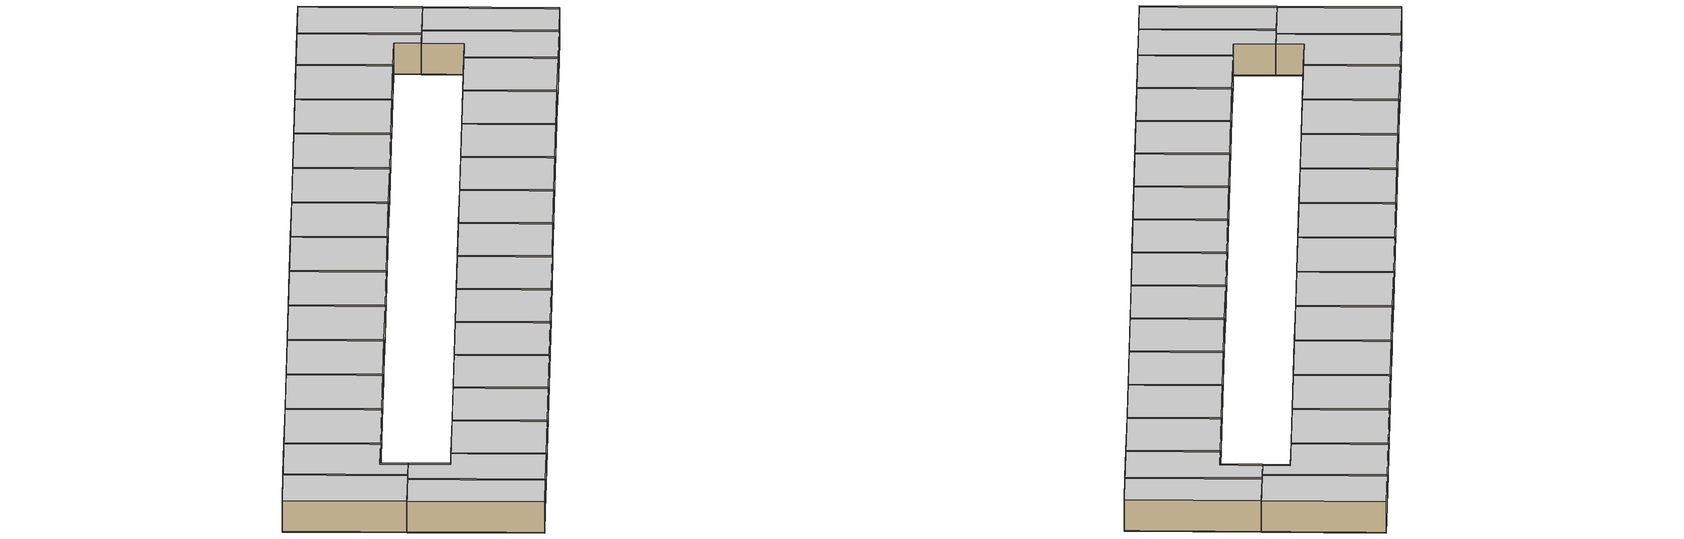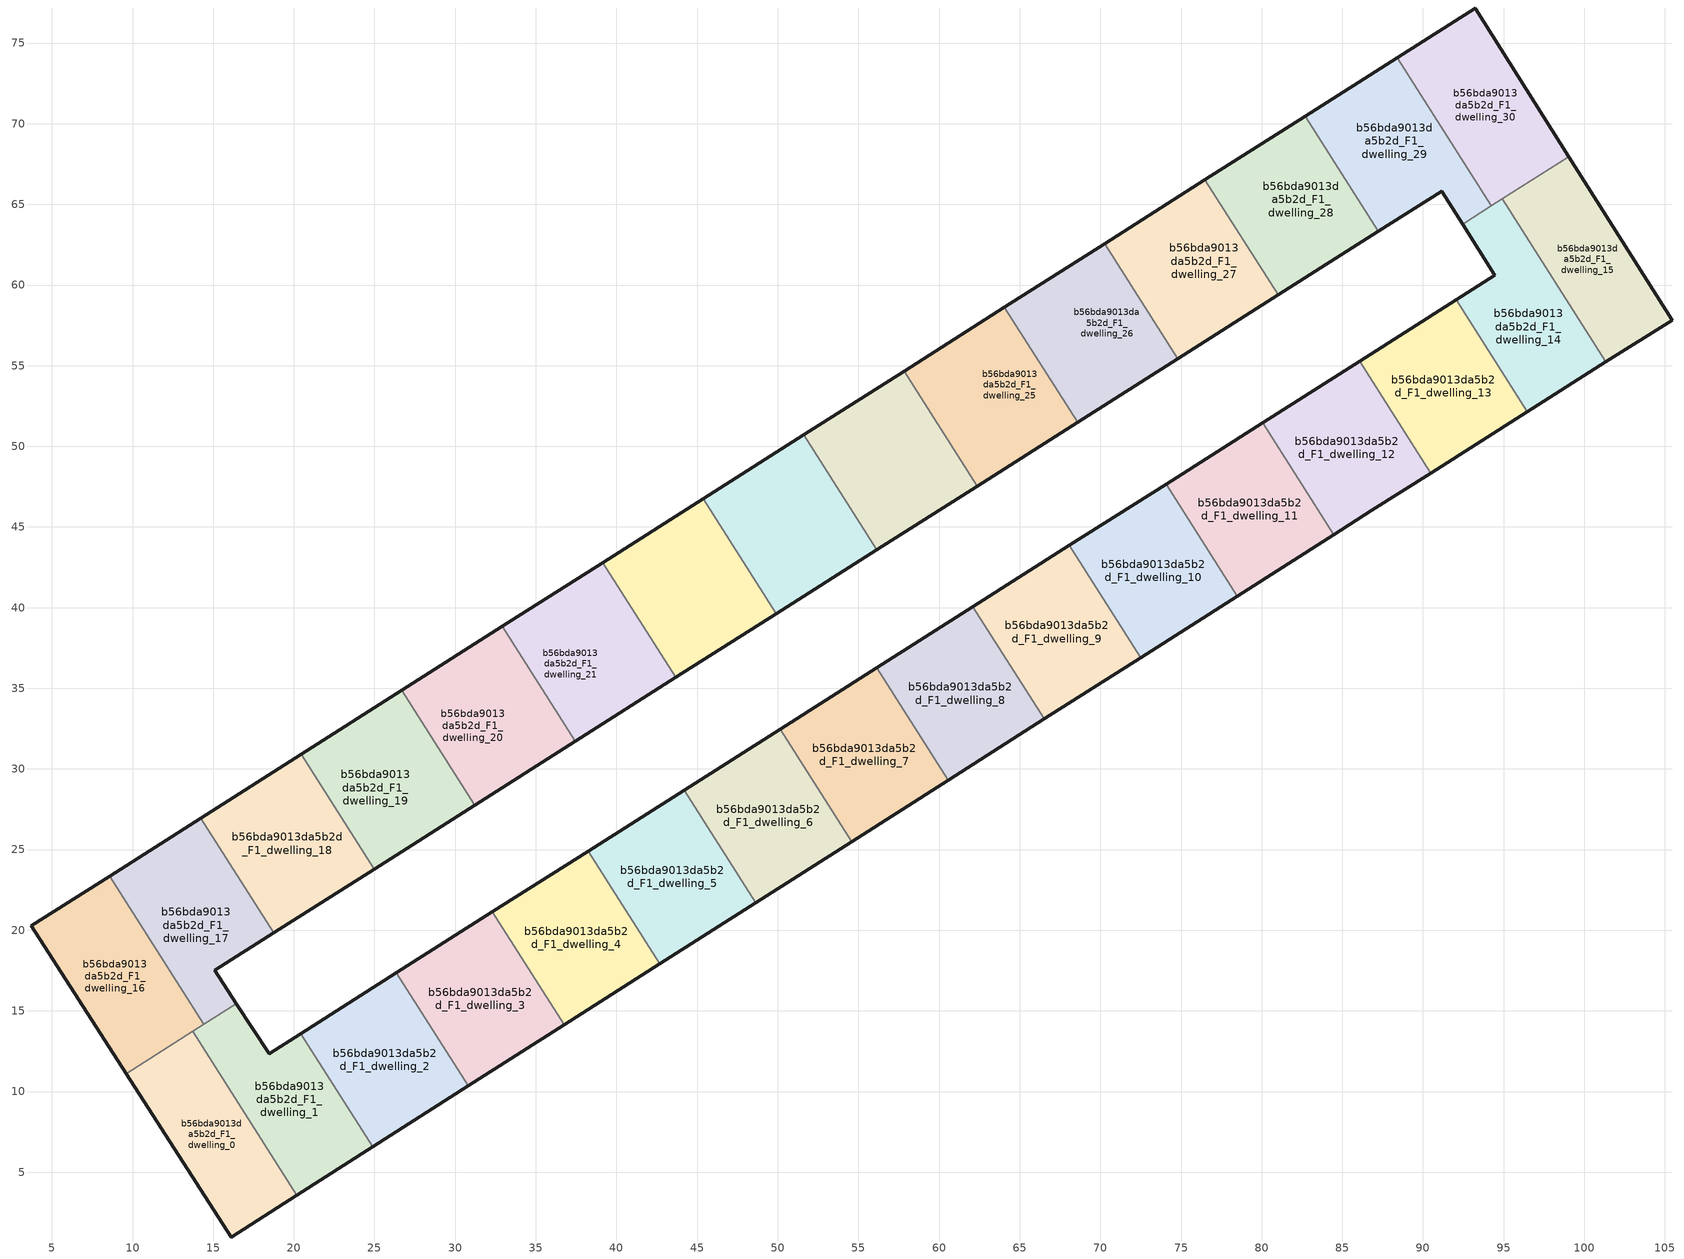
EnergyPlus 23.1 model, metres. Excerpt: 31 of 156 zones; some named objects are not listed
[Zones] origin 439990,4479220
b56bda9013da5b2d_F1_dwelling_0
 floor to b56bda9013da5b2d_F0_dwelling_0 (EU_floor_Construction): 20.19,3.58 13.73,13.73 9.61,11.11 16.12,0.98 z3
 wall outside (EU_wall_Construction): 20.19,3.58 16.12,0.98 9.61,11.11 z3:6
 wall to b56bda9013da5b2d_F1_dwelling_1 (EU_wall_Construction): 13.73,13.73 20.19,3.58 z3:6
 wall to b56bda9013da5b2d_F1_dwelling_16 (EU_wall_Construction): 9.61,11.11 13.73,13.73 z3:6
 ceiling to b56bda9013da5b2d_F2_dwelling_0 (EU_floor_Construction): 13.73,13.73 20.19,3.58 16.12,0.98 9.61,11.11 z6
b56bda9013da5b2d_F1_dwelling_1
 floor to b56bda9013da5b2d_F0_dwelling_1 (EU_floor_Construction): 24.89,6.58 20.43,13.59 18.46,12.34 16.45,15.45 13.73,13.73 20.19,3.58 z3
 wall outside (EU_wall_Construction): 24.89,6.58 20.19,3.58 / 16.45,15.45 18.46,12.34 20.43,13.59 z3:6
 wall to b56bda9013da5b2d_F1_dwelling_2 (EU_wall_Construction): 20.43,13.59 24.89,6.58 z3:6
 wall to b56bda9013da5b2d_F1_dwelling_17 (EU_wall_Construction): 14.42,14.16 16.45,15.45 z3:6
 wall to b56bda9013da5b2d_F1_dwelling_16 (EU_wall_Construction): 13.73,13.73 14.42,14.17 z3:6
 ceiling to b56bda9013da5b2d_F2_dwelling_1 (EU_floor_Construction): 20.43,13.59 24.89,6.58 20.19,3.58 13.73,13.73 16.45,15.45 18.46,12.34 z6
b56bda9013da5b2d_F1_dwelling_10
 floor to b56bda9013da5b2d_F0_dwelling_10 (EU_floor_Construction): 78.48,40.71 74.07,47.66 68.08,43.86 72.5,36.9 z3
 wall outside (EU_wall_Construction): 68.08,43.86 74.07,47.66 / 78.48,40.71 72.5,36.9 z3:6
 wall to b56bda9013da5b2d_F1_dwelling_9 (EU_wall_Construction): 72.5,36.9 68.08,43.86 z3:6
 wall to b56bda9013da5b2d_F1_dwelling_11 (EU_wall_Construction): 74.07,47.66 78.48,40.71 z3:6
 ceiling to b56bda9013da5b2d_F2_dwelling_10 (EU_floor_Construction): 74.07,47.66 78.48,40.71 72.5,36.9 68.08,43.86 z6
b56bda9013da5b2d_F1_dwelling_11
 floor to b56bda9013da5b2d_F0_dwelling_11 (EU_floor_Construction): 84.47,44.53 80.07,51.47 74.07,47.66 78.48,40.71 z3
 wall outside (EU_wall_Construction): 74.07,47.66 80.07,51.47 / 84.47,44.53 78.48,40.71 z3:6
 wall to b56bda9013da5b2d_F1_dwelling_12 (EU_wall_Construction): 80.07,51.47 84.47,44.53 z3:6
 ceiling to b56bda9013da5b2d_F2_dwelling_11 (EU_floor_Construction): 80.07,51.47 84.47,44.53 78.48,40.71 74.07,47.66 z6
b56bda9013da5b2d_F1_dwelling_12
 floor to b56bda9013da5b2d_F0_dwelling_12 (EU_floor_Construction): 90.47,48.34 86.07,55.28 80.07,51.47 84.47,44.53 86.83,46.03 z3
 wall outside (EU_wall_Construction): 80.07,51.47 86.07,55.28 / 90.47,48.34 86.83,46.03 84.47,44.53 z3:6
 wall to b56bda9013da5b2d_F1_dwelling_13 (EU_wall_Construction): 86.07,55.28 90.47,48.34 z3:6
 ceiling to b56bda9013da5b2d_F2_dwelling_12 (EU_floor_Construction): 86.07,55.28 90.47,48.34 86.83,46.03 84.47,44.53 80.07,51.47 z6
b56bda9013da5b2d_F1_dwelling_13
 floor to b56bda9013da5b2d_F0_dwelling_13 (EU_floor_Construction): 96.47,52.14 92.06,59.09 86.07,55.28 90.47,48.34 z3
 wall outside (EU_wall_Construction): 86.07,55.28 92.06,59.09 / 96.47,52.14 90.47,48.34 z3:6
 wall to b56bda9013da5b2d_F1_dwelling_14 (EU_wall_Construction): 92.06,59.09 96.47,52.14 z3:6
 ceiling to b56bda9013da5b2d_F2_dwelling_13 (EU_floor_Construction): 92.06,59.09 96.47,52.14 90.47,48.34 86.07,55.28 z6
b56bda9013da5b2d_F1_dwelling_14
 floor to b56bda9013da5b2d_F0_dwelling_14 (EU_floor_Construction): 101.34,55.23 94.92,65.33 92.46,63.77 94.45,60.6 92.06,59.09 96.47,52.14 z3
 wall outside (EU_wall_Construction): 101.34,55.23 96.47,52.14 / 92.06,59.09 94.45,60.6 92.46,63.77 z3:6
 wall to b56bda9013da5b2d_F1_dwelling_15 (EU_wall_Construction): 94.92,65.33 101.34,55.23 z3:6
 wall to b56bda9013da5b2d_F1_dwelling_29 (EU_wall_Construction): 92.46,63.77 94.24,64.9 z3:6
 wall to b56bda9013da5b2d_F1_dwelling_30 (EU_wall_Construction): 94.24,64.9 94.92,65.33 z3:6
 ceiling to b56bda9013da5b2d_F2_dwelling_14 (EU_floor_Construction): 94.92,65.33 101.34,55.23 96.47,52.14 92.06,59.09 94.45,60.6 92.46,63.77 z6
b56bda9013da5b2d_F1_dwelling_15
 floor to b56bda9013da5b2d_F0_dwelling_15 (EU_floor_Construction): 105.45,57.83 99.05,67.96 94.92,65.33 101.34,55.23 z3
 wall outside (EU_wall_Construction): 99.05,67.96 105.45,57.83 101.34,55.23 z3:6
 wall to b56bda9013da5b2d_F1_dwelling_30 (EU_wall_Construction): 94.92,65.33 99.05,67.96 z3:6
 ceiling to b56bda9013da5b2d_F2_dwelling_15 (EU_floor_Construction): 99.05,67.96 105.45,57.83 101.34,55.23 94.92,65.33 z6
b56bda9013da5b2d_F1_dwelling_16
 floor to b56bda9013da5b2d_F0_dwelling_16 (EU_floor_Construction): 14.12,13.97 8.28,23.17 3.73,20.28 9.61,11.11 z3
 floor to b56bda9013da5b2d_F0_dwelling_17 (EU_floor_Construction): 14.42,14.17 8.58,23.36 8.28,23.17 14.12,13.97 z3
 wall outside (EU_wall_Construction): 9.61,11.11 3.73,20.28 8.58,23.36 z3:6
 wall to b56bda9013da5b2d_F1_dwelling_17 (EU_wall_Construction): 8.58,23.36 14.42,14.17 z3:6
 ceiling to b56bda9013da5b2d_F2_dwelling_16 (EU_floor_Construction): 8.58,23.36 14.42,14.17 9.61,11.11 3.73,20.28 z6
b56bda9013da5b2d_F1_dwelling_17
 floor to b56bda9013da5b2d_F0_dwelling_17 (EU_floor_Construction): 16.45,15.45 15.1,17.52 17.97,19.34 13.45,26.45 8.58,23.36 14.42,14.17 z3
 floor to b56bda9013da5b2d_F0_dwelling_18 (EU_floor_Construction): 18.75,19.84 14.23,26.95 13.45,26.45 17.97,19.34 z3
 wall outside (EU_wall_Construction): 8.58,23.36 14.23,26.95 / 18.75,19.83 15.1,17.52 16.45,15.45 z3:6
 wall to b56bda9013da5b2d_F1_dwelling_18 (EU_wall_Construction): 14.23,26.95 18.75,19.83 z3:6
 ceiling to b56bda9013da5b2d_F2_dwelling_17 (EU_floor_Construction): 14.23,26.95 18.75,19.83 15.1,17.52 16.45,15.45 14.42,14.17 8.58,23.36 z6
b56bda9013da5b2d_F1_dwelling_18
 floor adiabatic (EU_floor_Construction): 24.99,23.8 20.46,30.91 14.23,26.95 18.75,19.83 z3
 wall outside (EU_wall_Construction): 14.23,26.95 20.46,30.91 / 24.99,23.8 18.75,19.83 z3:6
 wall to b56bda9013da5b2d_F1_dwelling_19 (EU_wall_Construction): 20.46,30.91 24.99,23.8 z3:6
 ceiling to b56bda9013da5b2d_F2_dwelling_18 (EU_floor_Construction): 20.46,30.91 24.99,23.8 18.75,19.83 14.23,26.95 z6
b56bda9013da5b2d_F1_dwelling_19
 floor to b56bda9013da5b2d_F0_dwelling_19 (EU_floor_Construction): 29.66,26.77 25.14,33.88 20.46,30.91 24.99,23.8 z3
 floor to b56bda9013da5b2d_F0_dwelling_20 (EU_floor_Construction): 31.22,27.76 26.7,34.87 25.14,33.88 29.66,26.77 z3
 wall outside (EU_wall_Construction): 20.46,30.91 26.7,34.88 / 31.22,27.76 24.99,23.8 z3:6
 wall to b56bda9013da5b2d_F1_dwelling_20 (EU_wall_Construction): 26.7,34.88 31.22,27.76 z3:6
 ceiling to b56bda9013da5b2d_F2_dwelling_19 (EU_floor_Construction): 26.7,34.88 31.22,27.76 24.99,23.8 20.46,30.91 z6
b56bda9013da5b2d_F1_dwelling_2
 floor to b56bda9013da5b2d_F0_dwelling_2 (EU_floor_Construction): 30.82,10.35 26.36,17.36 20.43,13.59 24.89,6.58 z3
 wall outside (EU_wall_Construction): 20.43,13.59 26.36,17.36 / 30.82,10.35 24.89,6.58 z3:6
 wall to b56bda9013da5b2d_F1_dwelling_3 (EU_wall_Construction): 26.36,17.36 30.82,10.35 z3:6
 ceiling to b56bda9013da5b2d_F2_dwelling_2 (EU_floor_Construction): 26.36,17.36 30.82,10.35 24.89,6.58 20.43,13.59 z6
b56bda9013da5b2d_F1_dwelling_20
 floor to b56bda9013da5b2d_F0_dwelling_20 (EU_floor_Construction): 35.51,30.48 30.98,37.6 26.7,34.87 31.22,27.76 z3
 floor to b56bda9013da5b2d_F0_dwelling_21 (EU_floor_Construction): 37.46,31.72 32.93,38.84 30.98,37.6 35.51,30.48 z3
 wall outside (EU_wall_Construction): 26.7,34.88 32.93,38.84 / 37.46,31.71 31.22,27.76 z3:6
 wall to b56bda9013da5b2d_F1_dwelling_21 (EU_wall_Construction): 32.93,38.84 37.46,31.71 z3:6
 ceiling to b56bda9013da5b2d_F2_dwelling_20 (EU_floor_Construction): 32.93,38.84 37.46,31.71 31.22,27.76 26.7,34.88 z6
b56bda9013da5b2d_F1_dwelling_21
 floor to b56bda9013da5b2d_F0_dwelling_21 (EU_floor_Construction): 41.35,34.19 36.82,41.31 32.93,38.84 37.46,31.72 z3
 floor to b56bda9013da5b2d_F0_dwelling_22 (EU_floor_Construction): 43.69,35.67 39.16,42.8 36.82,41.31 41.35,34.19 z3
 wall outside (EU_wall_Construction): 32.93,38.84 39.16,42.8 / 43.69,35.67 37.46,31.71 z3:6
 wall to b56bda9013da5b2d_F1_dwelling_22 (EU_wall_Construction): 39.16,42.8 43.69,35.67 z3:6
 ceiling to b56bda9013da5b2d_F2_dwelling_21 (EU_floor_Construction): 39.16,42.8 43.69,35.67 37.46,31.71 32.93,38.84 z6
b56bda9013da5b2d_F1_dwelling_22
 floor to b56bda9013da5b2d_F0_dwelling_22 (EU_floor_Construction): 47.19,37.9 42.66,45.02 39.16,42.8 43.69,35.67 z3
 floor to b56bda9013da5b2d_F0_dwelling_23 (EU_floor_Construction): 49.91,39.63 45.39,46.75 42.66,45.02 47.19,37.9 z3
 wall outside (EU_wall_Construction): 39.16,42.8 45.39,46.75 / 49.91,39.63 43.69,35.67 z3:6
 wall to b56bda9013da5b2d_F1_dwelling_23 (EU_wall_Construction): 45.39,46.75 49.91,39.63 z3:6
 ceiling to b56bda9013da5b2d_F2_dwelling_22 (EU_floor_Construction): 45.39,46.75 49.91,39.63 43.69,35.67 39.16,42.8 z6
b56bda9013da5b2d_F1_dwelling_23
 floor to b56bda9013da5b2d_F0_dwelling_23 (EU_floor_Construction): 53.03,41.6 48.5,48.73 45.39,46.75 49.91,39.63 z3
 floor to b56bda9013da5b2d_F0_dwelling_24 (EU_floor_Construction): 56.14,43.58 51.61,50.71 48.5,48.73 53.03,41.6 z3
 wall outside (EU_wall_Construction): 45.39,46.75 51.61,50.71 / 56.14,43.58 49.91,39.63 z3:6
 wall to b56bda9013da5b2d_F1_dwelling_24 (EU_wall_Construction): 51.61,50.71 56.14,43.58 z3:6
 ceiling to b56bda9013da5b2d_F2_dwelling_23 (EU_floor_Construction): 51.61,50.71 56.14,43.58 49.91,39.63 45.39,46.75 z6
b56bda9013da5b2d_F1_dwelling_24
 floor to b56bda9013da5b2d_F0_dwelling_24 (EU_floor_Construction): 58.86,45.31 54.33,52.44 51.61,50.71 56.14,43.58 z3
 floor to b56bda9013da5b2d_F0_dwelling_25 (EU_floor_Construction): 62.36,47.53 57.83,54.67 54.33,52.44 58.86,45.31 z3
 wall outside (EU_wall_Construction): 51.61,50.71 57.83,54.67 / 62.36,47.53 56.14,43.58 z3:6
 wall to b56bda9013da5b2d_F1_dwelling_25 (EU_wall_Construction): 57.83,54.67 62.36,47.53 z3:6
 ceiling to b56bda9013da5b2d_F2_dwelling_24 (EU_floor_Construction): 57.83,54.67 62.36,47.53 56.14,43.58 51.61,50.71 z6
b56bda9013da5b2d_F1_dwelling_25
 floor to b56bda9013da5b2d_F0_dwelling_25 (EU_floor_Construction): 64.7,49.02 60.16,56.15 57.83,54.67 62.36,47.53 z3
 floor to b56bda9013da5b2d_F0_dwelling_26 (EU_floor_Construction): 68.59,51.48 64.05,58.62 60.16,56.15 64.7,49.02 z3
 wall outside (EU_wall_Construction): 57.83,54.67 64.05,58.62 / 68.59,51.48 62.36,47.53 z3:6
 wall to b56bda9013da5b2d_F1_dwelling_26 (EU_wall_Construction): 64.05,58.62 68.59,51.48 z3:6
 ceiling to b56bda9013da5b2d_F2_dwelling_25 (EU_floor_Construction): 64.05,58.62 68.59,51.48 62.36,47.53 57.83,54.67 z6
b56bda9013da5b2d_F1_dwelling_26
 floor to b56bda9013da5b2d_F0_dwelling_26 (EU_floor_Construction): 70.53,52.72 66,59.85 64.05,58.62 68.59,51.48 z3
 floor adiabatic (EU_floor_Construction): 74.81,55.43 70.27,62.57 66,59.85 70.53,52.72 z3
 wall outside (EU_wall_Construction): 64.05,58.62 70.27,62.57 / 74.81,55.43 68.59,51.48 z3:6
 wall to b56bda9013da5b2d_F1_dwelling_27 (EU_wall_Construction): 70.27,62.57 74.81,55.43 z3:6
 ceiling to b56bda9013da5b2d_F2_dwelling_26 (EU_floor_Construction): 70.27,62.57 74.81,55.43 68.59,51.48 64.05,58.62 z6
b56bda9013da5b2d_F1_dwelling_27
 floor to b56bda9013da5b2d_F0_dwelling_28 (EU_floor_Construction): 81.02,59.38 76.48,66.52 71.82,63.56 76.36,56.42 z3
 floor adiabatic (EU_floor_Construction): 76.36,56.42 71.82,63.56 70.27,62.57 74.81,55.43 z3
 wall outside (EU_wall_Construction): 70.27,62.57 76.48,66.52 / 81.02,59.38 74.81,55.43 z3:6
 wall to b56bda9013da5b2d_F1_dwelling_28 (EU_wall_Construction): 76.48,66.52 81.02,59.38 z3:6
 ceiling to b56bda9013da5b2d_F2_dwelling_27 (EU_floor_Construction): 76.48,66.52 81.02,59.38 74.81,55.43 70.27,62.57 z6
b56bda9013da5b2d_F1_dwelling_28
 floor to b56bda9013da5b2d_F0_dwelling_28 (EU_floor_Construction): 82.19,60.12 77.65,67.26 76.48,66.52 81.02,59.38 z3
 floor to b56bda9013da5b2d_F0_dwelling_29 (EU_floor_Construction): 87.24,63.33 82.7,70.47 77.65,67.26 82.19,60.12 z3
 wall outside (EU_wall_Construction): 76.48,66.52 82.7,70.47 / 87.24,63.33 81.02,59.38 z3:6
 wall to b56bda9013da5b2d_F1_dwelling_29 (EU_wall_Construction): 82.7,70.47 87.24,63.33 z3:6
 ceiling to b56bda9013da5b2d_F2_dwelling_28 (EU_floor_Construction): 82.7,70.47 87.24,63.33 81.02,59.38 76.48,66.52 z6
b56bda9013da5b2d_F1_dwelling_29
 floor to b56bda9013da5b2d_F0_dwelling_29 (EU_floor_Construction): 88.01,63.82 83.47,70.96 82.7,70.47 87.24,63.33 z3
 floor to b56bda9013da5b2d_F0_dwelling_30 (EU_floor_Construction): 94.24,64.9 88.4,74.09 83.47,70.96 88.01,63.82 91.16,65.82 92.46,63.77 z3
 wall outside (EU_wall_Construction): 92.46,63.77 91.16,65.82 87.24,63.33 / 82.7,70.47 88.4,74.09 z3:6
 wall to b56bda9013da5b2d_F1_dwelling_30 (EU_wall_Construction): 88.4,74.09 94.24,64.9 z3:6
 ceiling to b56bda9013da5b2d_F2_dwelling_29 (EU_floor_Construction): 88.4,74.09 94.24,64.9 92.46,63.77 91.16,65.82 87.24,63.33 82.7,70.47 z6
b56bda9013da5b2d_F1_dwelling_3
 floor to b56bda9013da5b2d_F0_dwelling_3 (EU_floor_Construction): 36.75,14.13 32.3,21.13 26.36,17.36 30.82,10.35 z3
 wall outside (EU_wall_Construction): 26.36,17.36 32.3,21.13 / 36.75,14.13 30.82,10.35 z3:6
 wall to b56bda9013da5b2d_F1_dwelling_4 (EU_wall_Construction): 32.3,21.13 36.75,14.13 z3:6
 ceiling to b56bda9013da5b2d_F2_dwelling_3 (EU_floor_Construction): 32.3,21.13 36.75,14.13 30.82,10.35 26.36,17.36 z6
b56bda9013da5b2d_F1_dwelling_30
 floor to b56bda9013da5b2d_F0_dwelling_30 (EU_floor_Construction): 94.54,65.09 88.7,74.29 88.4,74.09 94.24,64.9 z3
 floor to b56bda9013da5b2d_F0_dwelling_31 (EU_floor_Construction): 99.05,67.96 93.24,77.17 88.7,74.29 94.54,65.09 z3
 wall outside (EU_wall_Construction): 88.4,74.09 93.24,77.17 99.05,67.96 z3:6
 ceiling to b56bda9013da5b2d_F2_dwelling_30 (EU_floor_Construction): 93.24,77.17 99.05,67.96 94.24,64.9 88.4,74.09 z6
b56bda9013da5b2d_F1_dwelling_4
 floor to b56bda9013da5b2d_F0_dwelling_4 (EU_floor_Construction): 42.69,17.91 38.25,24.91 32.3,21.13 36.75,14.13 z3
 wall outside (EU_wall_Construction): 32.3,21.13 38.25,24.91 / 42.69,17.91 36.75,14.13 z3:6
 wall to b56bda9013da5b2d_F1_dwelling_5 (EU_wall_Construction): 38.25,24.91 42.69,17.91 z3:6
 ceiling to b56bda9013da5b2d_F2_dwelling_4 (EU_floor_Construction): 38.25,24.91 42.69,17.91 36.75,14.13 32.3,21.13 z6
b56bda9013da5b2d_F1_dwelling_5
 floor to b56bda9013da5b2d_F0_dwelling_5 (EU_floor_Construction): 48.64,21.7 44.2,28.69 38.25,24.91 42.69,17.91 z3
 wall outside (EU_wall_Construction): 38.25,24.91 44.2,28.69 / 48.64,21.7 42.69,17.91 z3:6
 wall to b56bda9013da5b2d_F1_dwelling_6 (EU_wall_Construction): 44.2,28.69 48.64,21.7 z3:6
 ceiling to b56bda9013da5b2d_F2_dwelling_5 (EU_floor_Construction): 44.2,28.69 48.64,21.7 42.69,17.91 38.25,24.91 z6
b56bda9013da5b2d_F1_dwelling_6
 floor to b56bda9013da5b2d_F0_dwelling_6 (EU_floor_Construction): 54.59,25.5 50.16,32.47 44.2,28.69 48.64,21.7 z3
 wall outside (EU_wall_Construction): 44.2,28.69 50.16,32.47 / 54.59,25.5 48.64,21.7 z3:6
 wall to b56bda9013da5b2d_F1_dwelling_7 (EU_wall_Construction): 50.16,32.47 54.59,25.5 z3:6
 ceiling to b56bda9013da5b2d_F2_dwelling_6 (EU_floor_Construction): 50.16,32.47 54.59,25.5 48.64,21.7 44.2,28.69 z6
b56bda9013da5b2d_F1_dwelling_7
 floor to b56bda9013da5b2d_F0_dwelling_7 (EU_floor_Construction): 60.56,29.29 56.13,36.26 50.16,32.47 54.59,25.5 z3
 wall outside (EU_wall_Construction): 50.16,32.47 56.13,36.26 / 60.56,29.29 54.59,25.5 z3:6
 wall to b56bda9013da5b2d_F1_dwelling_8 (EU_wall_Construction): 56.13,36.26 60.56,29.29 z3:6
 ceiling to b56bda9013da5b2d_F2_dwelling_7 (EU_floor_Construction): 56.13,36.26 60.56,29.29 54.59,25.5 50.16,32.47 z6
b56bda9013da5b2d_F1_dwelling_8
 floor to b56bda9013da5b2d_F0_dwelling_8 (EU_floor_Construction): 66.53,33.1 62.1,40.06 56.13,36.26 60.56,29.29 z3
 wall outside (EU_wall_Construction): 56.13,36.26 62.1,40.06 / 66.53,33.1 60.56,29.29 z3:6
 wall to b56bda9013da5b2d_F1_dwelling_9 (EU_wall_Construction): 62.1,40.06 66.53,33.1 z3:6
 ceiling to b56bda9013da5b2d_F2_dwelling_8 (EU_floor_Construction): 62.1,40.06 66.53,33.1 60.56,29.29 56.13,36.26 z6
b56bda9013da5b2d_F1_dwelling_9
 floor to b56bda9013da5b2d_F0_dwelling_9 (EU_floor_Construction): 72.5,36.9 68.08,43.86 62.1,40.06 66.53,33.1 z3
 wall outside (EU_wall_Construction): 62.1,40.06 68.08,43.86 / 72.5,36.9 66.53,33.1 z3:6
 ceiling to b56bda9013da5b2d_F2_dwelling_9 (EU_floor_Construction): 68.08,43.86 72.5,36.9 66.53,33.1 62.1,40.06 z6
[Building]
EU S2 Campaign: North Axis=0; Terrain=City; Solar Distribution=FullExterior
[Site:Location]
Madrid: Latitude=40.5; Longitude=-3.5; Time Zone=1; Elevation=609
[SizingPeriod:WeatherFileDays]
AnnualSizingPeriod: Begin Month=1; Begin Day of Month=1; End Month=12; End Day of Month=31; Day of Week for Start Day=Monday; Use Weather File Daylight Saving Period=No; Use Weather File Rain and Snow Indicators=No
[MATERIAL]
EU_InternalMass_Material: Roughness=MediumRough; Thickness=0.1; Conductivity=1; Density=1800; Specific Heat=900; Thermal Absorptance=0.9; Solar Absorptance=0.7; Visible Absorptance=0.7
[MATERIAL:NOMASS] Roughness=MediumRough; Thermal Absorptance=0.9; Solar Absorptance=0.7; Visible Absorptance=0.7
Name | Thermal Resistance
EU_wall_NoMass | 0.609216
EU_floor_NoMass | 0.568163
[CONSTRUCTION]
EU_wall_Construction: EU_wall_NoMass
EU_floor_Construction: EU_floor_NoMass
EU_InternalMass_Construction: EU_InternalMass_Material
[ZONE] Type=1; Multiplier=1; Ceiling Height=autocalculate; Floor Area=autocalculate; Part of Total Floor Area=Yes
Name | Volume
b56bda9013da5b2d_F1_dwelling_0 | 175.195
b56bda9013da5b2d_F1_dwelling_1; b56bda9013da5b2d_F1_dwelling_14 | 175.228
b56bda9013da5b2d_F1_dwelling_10; b56bda9013da5b2d_F1_dwelling_6 | 175.219
b56bda9013da5b2d_F1_dwelling_11 | 175.216
b56bda9013da5b2d_F1_dwelling_12; b56bda9013da5b2d_F1_dwelling_9 | 175.202
b56bda9013da5b2d_F1_dwelling_13 | 175.233
b56bda9013da5b2d_F1_dwelling_15 | 175.203
b56bda9013da5b2d_F1_dwelling_16; b56bda9013da5b2d_F1_dwelling_25 | 186.894
b56bda9013da5b2d_F1_dwelling_17 | 186.882
b56bda9013da5b2d_F1_dwelling_18 | 186.875
b56bda9013da5b2d_F1_dwelling_19 | 186.898
b56bda9013da5b2d_F1_dwelling_2; b56bda9013da5b2d_F1_dwelling_4 | 175.205
b56bda9013da5b2d_F1_dwelling_20 | 186.906
b56bda9013da5b2d_F1_dwelling_21 | 186.892
b56bda9013da5b2d_F1_dwelling_22 | 186.885
b56bda9013da5b2d_F1_dwelling_23 | 186.913
b56bda9013da5b2d_F1_dwelling_24 | 186.869
b56bda9013da5b2d_F1_dwelling_26 | 186.88
b56bda9013da5b2d_F1_dwelling_27 | 186.889
b56bda9013da5b2d_F1_dwelling_28 | 186.896
b56bda9013da5b2d_F1_dwelling_29 | 186.873
b56bda9013da5b2d_F1_dwelling_3 | 175.204
b56bda9013da5b2d_F1_dwelling_30 | 186.893
b56bda9013da5b2d_F1_dwelling_5 | 175.238
b56bda9013da5b2d_F1_dwelling_7 | 175.188
b56bda9013da5b2d_F1_dwelling_8 | 175.239
[INTERNALMASS] Construction=EU_InternalMass_Construction
Name | Zone or ZoneList | Surface Area
b56bda9013da5b2d_F1_dwelling_0_EU_InternalMass | b56bda9013da5b2d_F1_dwelling_0 | 58.3983
b56bda9013da5b2d_F1_dwelling_1_EU_InternalMass | b56bda9013da5b2d_F1_dwelling_1 | 58.4092
b56bda9013da5b2d_F1_dwelling_2_EU_InternalMass | b56bda9013da5b2d_F1_dwelling_2 | 58.4014
b56bda9013da5b2d_F1_dwelling_3_EU_InternalMass | b56bda9013da5b2d_F1_dwelling_3 | 58.4013
b56bda9013da5b2d_F1_dwelling_4_EU_InternalMass | b56bda9013da5b2d_F1_dwelling_4 | 58.4017
b56bda9013da5b2d_F1_dwelling_5_EU_InternalMass | b56bda9013da5b2d_F1_dwelling_5 | 58.4126
b56bda9013da5b2d_F1_dwelling_6_EU_InternalMass | b56bda9013da5b2d_F1_dwelling_6 | 58.4066
b56bda9013da5b2d_F1_dwelling_7_EU_InternalMass | b56bda9013da5b2d_F1_dwelling_7 | 58.396
b56bda9013da5b2d_F1_dwelling_8_EU_InternalMass | b56bda9013da5b2d_F1_dwelling_8 | 58.4132
b56bda9013da5b2d_F1_dwelling_9_EU_InternalMass | b56bda9013da5b2d_F1_dwelling_9 | 58.4006
b56bda9013da5b2d_F1_dwelling_10_EU_InternalMass | b56bda9013da5b2d_F1_dwelling_10 | 58.4062
b56bda9013da5b2d_F1_dwelling_11_EU_InternalMass | b56bda9013da5b2d_F1_dwelling_11 | 58.4054
b56bda9013da5b2d_F1_dwelling_12_EU_InternalMass | b56bda9013da5b2d_F1_dwelling_12 | 58.4005
b56bda9013da5b2d_F1_dwelling_13_EU_InternalMass | b56bda9013da5b2d_F1_dwelling_13 | 58.4108
b56bda9013da5b2d_F1_dwelling_14_EU_InternalMass | b56bda9013da5b2d_F1_dwelling_14 | 58.4095
b56bda9013da5b2d_F1_dwelling_15_EU_InternalMass | b56bda9013da5b2d_F1_dwelling_15 | 58.401
b56bda9013da5b2d_F1_dwelling_16_EU_InternalMass | b56bda9013da5b2d_F1_dwelling_16 | 62.2978
b56bda9013da5b2d_F1_dwelling_17_EU_InternalMass | b56bda9013da5b2d_F1_dwelling_17 | 62.294
b56bda9013da5b2d_F1_dwelling_18_EU_InternalMass | b56bda9013da5b2d_F1_dwelling_18 | 62.2916
b56bda9013da5b2d_F1_dwelling_19_EU_InternalMass | b56bda9013da5b2d_F1_dwelling_19 | 62.2994
b56bda9013da5b2d_F1_dwelling_20_EU_InternalMass | b56bda9013da5b2d_F1_dwelling_20 | 62.3019
b56bda9013da5b2d_F1_dwelling_21_EU_InternalMass | b56bda9013da5b2d_F1_dwelling_21 | 62.2973
b56bda9013da5b2d_F1_dwelling_22_EU_InternalMass | b56bda9013da5b2d_F1_dwelling_22 | 62.295
b56bda9013da5b2d_F1_dwelling_23_EU_InternalMass | b56bda9013da5b2d_F1_dwelling_23 | 62.3044
b56bda9013da5b2d_F1_dwelling_24_EU_InternalMass | b56bda9013da5b2d_F1_dwelling_24 | 62.2896
b56bda9013da5b2d_F1_dwelling_25_EU_InternalMass | b56bda9013da5b2d_F1_dwelling_25 | 62.2981
b56bda9013da5b2d_F1_dwelling_26_EU_InternalMass | b56bda9013da5b2d_F1_dwelling_26 | 62.2934
b56bda9013da5b2d_F1_dwelling_27_EU_InternalMass | b56bda9013da5b2d_F1_dwelling_27 | 62.2966
b56bda9013da5b2d_F1_dwelling_28_EU_InternalMass | b56bda9013da5b2d_F1_dwelling_28 | 62.2988
b56bda9013da5b2d_F1_dwelling_29_EU_InternalMass | b56bda9013da5b2d_F1_dwelling_29 | 62.2911
b56bda9013da5b2d_F1_dwelling_30_EU_InternalMass | b56bda9013da5b2d_F1_dwelling_30 | 62.2975
[OTHEREQUIPMENT] Fuel Type=Electricity; Design Level Calculation Method=Watts/Area; Power per Zone Floor Area=1; Fraction Latent=0; Fraction Radiant=0; Fraction Lost=0; Carbon Dioxide Generation Rate=0; EndUse Subcategory=EU_Step8_InternalGains
Name | Zone or ZoneList or Space or SpaceList | Schedule
EU_Step8_InternalGain_b56bda9013da5b2d_F1_dwelling_0_f000 | b56bda9013da5b2d_F1_dwelling_0 | EU_Step8_GainSchedule_b56bda9013da5b2d_F1_dwelling_0_f000
EU_Step8_InternalGain_b56bda9013da5b2d_F1_dwelling_1_f000 | b56bda9013da5b2d_F1_dwelling_1 | EU_Step8_GainSchedule_b56bda9013da5b2d_F1_dwelling_1_f000
EU_Step8_InternalGain_b56bda9013da5b2d_F1_dwelling_2_f000 | b56bda9013da5b2d_F1_dwelling_2 | EU_Step8_GainSchedule_b56bda9013da5b2d_F1_dwelling_2_f000
EU_Step8_InternalGain_b56bda9013da5b2d_F1_dwelling_3_f000 | b56bda9013da5b2d_F1_dwelling_3 | EU_Step8_GainSchedule_b56bda9013da5b2d_F1_dwelling_3_f000
EU_Step8_InternalGain_b56bda9013da5b2d_F1_dwelling_4_f000 | b56bda9013da5b2d_F1_dwelling_4 | EU_Step8_GainSchedule_b56bda9013da5b2d_F1_dwelling_4_f000
EU_Step8_InternalGain_b56bda9013da5b2d_F1_dwelling_5_f000 | b56bda9013da5b2d_F1_dwelling_5 | EU_Step8_GainSchedule_b56bda9013da5b2d_F1_dwelling_5_f000
EU_Step8_InternalGain_b56bda9013da5b2d_F1_dwelling_6_f000 | b56bda9013da5b2d_F1_dwelling_6 | EU_Step8_GainSchedule_b56bda9013da5b2d_F1_dwelling_6_f000
EU_Step8_InternalGain_b56bda9013da5b2d_F1_dwelling_7_f000 | b56bda9013da5b2d_F1_dwelling_7 | EU_Step8_GainSchedule_b56bda9013da5b2d_F1_dwelling_7_f000
EU_Step8_InternalGain_b56bda9013da5b2d_F1_dwelling_8_f000 | b56bda9013da5b2d_F1_dwelling_8 | EU_Step8_GainSchedule_b56bda9013da5b2d_F1_dwelling_8_f000
EU_Step8_InternalGain_b56bda9013da5b2d_F1_dwelling_9_f000 | b56bda9013da5b2d_F1_dwelling_9 | EU_Step8_GainSchedule_b56bda9013da5b2d_F1_dwelling_9_f000
EU_Step8_InternalGain_b56bda9013da5b2d_F1_dwelling_10_f000 | b56bda9013da5b2d_F1_dwelling_10 | EU_Step8_GainSchedule_b56bda9013da5b2d_F1_dwelling_10_f000
EU_Step8_InternalGain_b56bda9013da5b2d_F1_dwelling_11_f000 | b56bda9013da5b2d_F1_dwelling_11 | EU_Step8_GainSchedule_b56bda9013da5b2d_F1_dwelling_11_f000
EU_Step8_InternalGain_b56bda9013da5b2d_F1_dwelling_12_f000 | b56bda9013da5b2d_F1_dwelling_12 | EU_Step8_GainSchedule_b56bda9013da5b2d_F1_dwelling_12_f000
EU_Step8_InternalGain_b56bda9013da5b2d_F1_dwelling_13_f000 | b56bda9013da5b2d_F1_dwelling_13 | EU_Step8_GainSchedule_b56bda9013da5b2d_F1_dwelling_13_f000
EU_Step8_InternalGain_b56bda9013da5b2d_F1_dwelling_14_f000 | b56bda9013da5b2d_F1_dwelling_14 | EU_Step8_GainSchedule_b56bda9013da5b2d_F1_dwelling_14_f000
EU_Step8_InternalGain_b56bda9013da5b2d_F1_dwelling_15_f000 | b56bda9013da5b2d_F1_dwelling_15 | EU_Step8_GainSchedule_b56bda9013da5b2d_F1_dwelling_15_f000
EU_Step8_InternalGain_b56bda9013da5b2d_F1_dwelling_16_f000 | b56bda9013da5b2d_F1_dwelling_16 | EU_Step8_GainSchedule_b56bda9013da5b2d_F1_dwelling_16_f000
EU_Step8_InternalGain_b56bda9013da5b2d_F1_dwelling_17_f000 | b56bda9013da5b2d_F1_dwelling_17 | EU_Step8_GainSchedule_b56bda9013da5b2d_F1_dwelling_17_f000
EU_Step8_InternalGain_b56bda9013da5b2d_F1_dwelling_18_f000 | b56bda9013da5b2d_F1_dwelling_18 | EU_Step8_GainSchedule_b56bda9013da5b2d_F1_dwelling_18_f000
EU_Step8_InternalGain_b56bda9013da5b2d_F1_dwelling_19_f000 | b56bda9013da5b2d_F1_dwelling_19 | EU_Step8_GainSchedule_b56bda9013da5b2d_F1_dwelling_19_f000
EU_Step8_InternalGain_b56bda9013da5b2d_F1_dwelling_20_f000 | b56bda9013da5b2d_F1_dwelling_20 | EU_Step8_GainSchedule_b56bda9013da5b2d_F1_dwelling_20_f000
EU_Step8_InternalGain_b56bda9013da5b2d_F1_dwelling_21_f000 | b56bda9013da5b2d_F1_dwelling_21 | EU_Step8_GainSchedule_b56bda9013da5b2d_F1_dwelling_21_f000
EU_Step8_InternalGain_b56bda9013da5b2d_F1_dwelling_22_f000 | b56bda9013da5b2d_F1_dwelling_22 | EU_Step8_GainSchedule_b56bda9013da5b2d_F1_dwelling_22_f000
EU_Step8_InternalGain_b56bda9013da5b2d_F1_dwelling_23_f000 | b56bda9013da5b2d_F1_dwelling_23 | EU_Step8_GainSchedule_b56bda9013da5b2d_F1_dwelling_23_f000
EU_Step8_InternalGain_b56bda9013da5b2d_F1_dwelling_24_f000 | b56bda9013da5b2d_F1_dwelling_24 | EU_Step8_GainSchedule_b56bda9013da5b2d_F1_dwelling_24_f000
EU_Step8_InternalGain_b56bda9013da5b2d_F1_dwelling_25_f000 | b56bda9013da5b2d_F1_dwelling_25 | EU_Step8_GainSchedule_b56bda9013da5b2d_F1_dwelling_25_f000
EU_Step8_InternalGain_b56bda9013da5b2d_F1_dwelling_26_f000 | b56bda9013da5b2d_F1_dwelling_26 | EU_Step8_GainSchedule_b56bda9013da5b2d_F1_dwelling_26_f000
EU_Step8_InternalGain_b56bda9013da5b2d_F1_dwelling_27_f000 | b56bda9013da5b2d_F1_dwelling_27 | EU_Step8_GainSchedule_b56bda9013da5b2d_F1_dwelling_27_f000
EU_Step8_InternalGain_b56bda9013da5b2d_F1_dwelling_28_f000 | b56bda9013da5b2d_F1_dwelling_28 | EU_Step8_GainSchedule_b56bda9013da5b2d_F1_dwelling_28_f000
EU_Step8_InternalGain_b56bda9013da5b2d_F1_dwelling_29_f000 | b56bda9013da5b2d_F1_dwelling_29 | EU_Step8_GainSchedule_b56bda9013da5b2d_F1_dwelling_29_f000
EU_Step8_InternalGain_b56bda9013da5b2d_F1_dwelling_30_f000 | b56bda9013da5b2d_F1_dwelling_30 | EU_Step8_GainSchedule_b56bda9013da5b2d_F1_dwelling_30_f000
[ZONEVENTILATION:DESIGNFLOWRATE] Schedule=EU_AlwaysOn; Design Flow Rate Calculation Method=AirChanges/Hour; Air Changes per Hour=0.752966; Ventilation Type=Natural; Fan Pressure Rise=0; Fan Total Efficiency=1; Constant Term Coefficient=1; Temperature Term Coefficient=0; Velocity Term Coefficient=0; Velocity Squared Term Coefficient=0; Minimum Indoor Temperature=-100; Maximum Indoor Temperature=100; Delta Temperature=-100; Minimum Outdoor Temperature=-100; Maximum Outdoor Temperature=100; Maximum Wind Speed=40
Name | Zone or ZoneList or Space or SpaceList
EU_ConstantAir_b56bda9013da5b2d_F1_dwelling_0 | b56bda9013da5b2d_F1_dwelling_0
EU_ConstantAir_b56bda9013da5b2d_F1_dwelling_1 | b56bda9013da5b2d_F1_dwelling_1
EU_ConstantAir_b56bda9013da5b2d_F1_dwelling_2 | b56bda9013da5b2d_F1_dwelling_2
EU_ConstantAir_b56bda9013da5b2d_F1_dwelling_3 | b56bda9013da5b2d_F1_dwelling_3
EU_ConstantAir_b56bda9013da5b2d_F1_dwelling_4 | b56bda9013da5b2d_F1_dwelling_4
EU_ConstantAir_b56bda9013da5b2d_F1_dwelling_5 | b56bda9013da5b2d_F1_dwelling_5
EU_ConstantAir_b56bda9013da5b2d_F1_dwelling_6 | b56bda9013da5b2d_F1_dwelling_6
EU_ConstantAir_b56bda9013da5b2d_F1_dwelling_7 | b56bda9013da5b2d_F1_dwelling_7
EU_ConstantAir_b56bda9013da5b2d_F1_dwelling_8 | b56bda9013da5b2d_F1_dwelling_8
EU_ConstantAir_b56bda9013da5b2d_F1_dwelling_9 | b56bda9013da5b2d_F1_dwelling_9
EU_ConstantAir_b56bda9013da5b2d_F1_dwelling_10 | b56bda9013da5b2d_F1_dwelling_10
EU_ConstantAir_b56bda9013da5b2d_F1_dwelling_11 | b56bda9013da5b2d_F1_dwelling_11
EU_ConstantAir_b56bda9013da5b2d_F1_dwelling_12 | b56bda9013da5b2d_F1_dwelling_12
EU_ConstantAir_b56bda9013da5b2d_F1_dwelling_13 | b56bda9013da5b2d_F1_dwelling_13
EU_ConstantAir_b56bda9013da5b2d_F1_dwelling_14 | b56bda9013da5b2d_F1_dwelling_14
EU_ConstantAir_b56bda9013da5b2d_F1_dwelling_15 | b56bda9013da5b2d_F1_dwelling_15
EU_ConstantAir_b56bda9013da5b2d_F1_dwelling_16 | b56bda9013da5b2d_F1_dwelling_16
EU_ConstantAir_b56bda9013da5b2d_F1_dwelling_17 | b56bda9013da5b2d_F1_dwelling_17
EU_ConstantAir_b56bda9013da5b2d_F1_dwelling_18 | b56bda9013da5b2d_F1_dwelling_18
EU_ConstantAir_b56bda9013da5b2d_F1_dwelling_19 | b56bda9013da5b2d_F1_dwelling_19
EU_ConstantAir_b56bda9013da5b2d_F1_dwelling_20 | b56bda9013da5b2d_F1_dwelling_20
EU_ConstantAir_b56bda9013da5b2d_F1_dwelling_21 | b56bda9013da5b2d_F1_dwelling_21
EU_ConstantAir_b56bda9013da5b2d_F1_dwelling_22 | b56bda9013da5b2d_F1_dwelling_22
EU_ConstantAir_b56bda9013da5b2d_F1_dwelling_23 | b56bda9013da5b2d_F1_dwelling_23
EU_ConstantAir_b56bda9013da5b2d_F1_dwelling_24 | b56bda9013da5b2d_F1_dwelling_24
EU_ConstantAir_b56bda9013da5b2d_F1_dwelling_25 | b56bda9013da5b2d_F1_dwelling_25
EU_ConstantAir_b56bda9013da5b2d_F1_dwelling_26 | b56bda9013da5b2d_F1_dwelling_26
EU_ConstantAir_b56bda9013da5b2d_F1_dwelling_27 | b56bda9013da5b2d_F1_dwelling_27
EU_ConstantAir_b56bda9013da5b2d_F1_dwelling_28 | b56bda9013da5b2d_F1_dwelling_28
EU_ConstantAir_b56bda9013da5b2d_F1_dwelling_29 | b56bda9013da5b2d_F1_dwelling_29
EU_ConstantAir_b56bda9013da5b2d_F1_dwelling_30 | b56bda9013da5b2d_F1_dwelling_30
[HVACTEMPLATE:THERMOSTAT] Constant Heating Setpoint=20; Constant Cooling Setpoint=50
EU_HeatOnly_b56bda9013da5b2d_F2_dwelling_22; EU_HeatOnly_b56bda9013da5b2d_F2_dwelling_23; EU_HeatOnly_b56bda9013da5b2d_F2_dwelling_24; EU_HeatOnly_b56bda9013da5b2d_F2_dwelling_25; EU_HeatOnly_b56bda9013da5b2d_F2_dwelling_26; EU_HeatOnly_b56bda9013da5b2d_F2_dwelling_27; EU_HeatOnly_b56bda9013da5b2d_F2_dwelling_28; EU_HeatOnly_b56bda9013da5b2d_F2_dwelling_29; EU_HeatOnly_b56bda9013da5b2d_F2_dwelling_30; EU_HeatOnly_b56bda9013da5b2d_F3_dwelling_0; EU_HeatOnly_b56bda9013da5b2d_F3_dwelling_1; EU_HeatOnly_b56bda9013da5b2d_F3_dwelling_2; EU_HeatOnly_b56bda9013da5b2d_F3_dwelling_3; EU_HeatOnly_b56bda9013da5b2d_F3_dwelling_4; EU_HeatOnly_b56bda9013da5b2d_F3_dwelling_5; EU_HeatOnly_b56bda9013da5b2d_F3_dwelling_6; EU_HeatOnly_b56bda9013da5b2d_F3_dwelling_7
[HVACTEMPLATE:ZONE:IDEALLOADSAIRSYSTEM] System Availability Schedule=EU_AlwaysOn; Maximum Heating Supply Air Temperature=50; Minimum Cooling Supply Air Temperature=13; Maximum Heating Supply Air Humidity Ratio=0.0156; Minimum Cooling Supply Air Humidity Ratio=0.0077; Heating Limit=NoLimit; Cooling Limit=NoLimit; Heating Availability Schedule=EU_AlwaysOn; Cooling Availability Schedule=EU_CoolingOff; Dehumidification Control Type=ConstantSensibleHeatRatio; Cooling Sensible Heat Ratio=0.7; Dehumidification Setpoint=60; Humidification Control Type=None; Humidification Setpoint=30; Outdoor Air Method=None; Outdoor Air Flow Rate per Person=0.00944; Outdoor Air Flow Rate per Zone Floor Area=0; Outdoor Air Flow Rate per Zone=0; Demand Controlled Ventilation Type=None; Outdoor Air Economizer Type=NoEconomizer; Heat Recovery Type=None; Sensible Heat Recovery Effectiveness=0.7; Latent Heat Recovery Effectiveness=0.65
Name | Template Thermostat
b56bda9013da5b2d_F1_dwelling_0 | EU_HeatOnly_b56bda9013da5b2d_F1_dwelling_0
b56bda9013da5b2d_F1_dwelling_1 | EU_HeatOnly_b56bda9013da5b2d_F1_dwelling_1
b56bda9013da5b2d_F1_dwelling_2 | EU_HeatOnly_b56bda9013da5b2d_F1_dwelling_2
b56bda9013da5b2d_F1_dwelling_3 | EU_HeatOnly_b56bda9013da5b2d_F1_dwelling_3
b56bda9013da5b2d_F1_dwelling_4 | EU_HeatOnly_b56bda9013da5b2d_F1_dwelling_4
b56bda9013da5b2d_F1_dwelling_5 | EU_HeatOnly_b56bda9013da5b2d_F1_dwelling_5
b56bda9013da5b2d_F1_dwelling_6 | EU_HeatOnly_b56bda9013da5b2d_F1_dwelling_6
b56bda9013da5b2d_F1_dwelling_7 | EU_HeatOnly_b56bda9013da5b2d_F1_dwelling_7
b56bda9013da5b2d_F1_dwelling_8 | EU_HeatOnly_b56bda9013da5b2d_F1_dwelling_8
b56bda9013da5b2d_F1_dwelling_9 | EU_HeatOnly_b56bda9013da5b2d_F1_dwelling_9
b56bda9013da5b2d_F1_dwelling_10 | EU_HeatOnly_b56bda9013da5b2d_F1_dwelling_10
b56bda9013da5b2d_F1_dwelling_11 | EU_HeatOnly_b56bda9013da5b2d_F1_dwelling_11
b56bda9013da5b2d_F1_dwelling_12 | EU_HeatOnly_b56bda9013da5b2d_F1_dwelling_12
b56bda9013da5b2d_F1_dwelling_13 | EU_HeatOnly_b56bda9013da5b2d_F1_dwelling_13
b56bda9013da5b2d_F1_dwelling_14 | EU_HeatOnly_b56bda9013da5b2d_F1_dwelling_14
b56bda9013da5b2d_F1_dwelling_15 | EU_HeatOnly_b56bda9013da5b2d_F1_dwelling_15
b56bda9013da5b2d_F1_dwelling_16 | EU_HeatOnly_b56bda9013da5b2d_F1_dwelling_16
b56bda9013da5b2d_F1_dwelling_17 | EU_HeatOnly_b56bda9013da5b2d_F1_dwelling_17
b56bda9013da5b2d_F1_dwelling_18 | EU_HeatOnly_b56bda9013da5b2d_F1_dwelling_18
b56bda9013da5b2d_F1_dwelling_19 | EU_HeatOnly_b56bda9013da5b2d_F1_dwelling_19
b56bda9013da5b2d_F1_dwelling_20 | EU_HeatOnly_b56bda9013da5b2d_F1_dwelling_20
b56bda9013da5b2d_F1_dwelling_21 | EU_HeatOnly_b56bda9013da5b2d_F1_dwelling_21
b56bda9013da5b2d_F1_dwelling_22 | EU_HeatOnly_b56bda9013da5b2d_F1_dwelling_22
b56bda9013da5b2d_F1_dwelling_23 | EU_HeatOnly_b56bda9013da5b2d_F1_dwelling_23
b56bda9013da5b2d_F1_dwelling_24 | EU_HeatOnly_b56bda9013da5b2d_F1_dwelling_24
b56bda9013da5b2d_F1_dwelling_25 | EU_HeatOnly_b56bda9013da5b2d_F1_dwelling_25
b56bda9013da5b2d_F1_dwelling_26 | EU_HeatOnly_b56bda9013da5b2d_F1_dwelling_26
b56bda9013da5b2d_F1_dwelling_27 | EU_HeatOnly_b56bda9013da5b2d_F1_dwelling_27
b56bda9013da5b2d_F1_dwelling_28 | EU_HeatOnly_b56bda9013da5b2d_F1_dwelling_28
b56bda9013da5b2d_F1_dwelling_29 | EU_HeatOnly_b56bda9013da5b2d_F1_dwelling_29
b56bda9013da5b2d_F1_dwelling_30 | EU_HeatOnly_b56bda9013da5b2d_F1_dwelling_30
[SIZING:ZONE] Zone Cooling Design Supply Air Temperature Input Method=SupplyAirTemperature; Zone Cooling Design Supply Air Temperature=13; Zone Heating Design Supply Air Temperature Input Method=SupplyAirTemperature; Zone Heating Design Supply Air Temperature=50; Zone Cooling Design Supply Air Humidity Ratio=0.008; Zone Heating Design Supply Air Humidity Ratio=0.008; Cooling Design Air Flow Method=DesignDay; Cooling Design Air Flow Rate=0; Cooling Minimum Air Flow per Zone Floor Area=0.000762; Cooling Minimum Air Flow=0; Cooling Minimum Air Flow Fraction=0.2; Heating Design Air Flow Method=DesignDay; Heating Design Air Flow Rate=0; Heating Maximum Air Flow per Zone Floor Area=0.002032; Heating Maximum Air Flow=0.141576; Heating Maximum Air Flow Fraction=0.3; Account for Dedicated Outdoor Air System=No; Dedicated Outdoor Air System Control Strategy=NeutralSupplyAir; Dedicated Outdoor Air Low Setpoint Temperature for Design=autosize; Dedicated Outdoor Air High Setpoint Temperature for Design=autosize; Zone Load Sizing Method=Sensible Load Only No Latent Load; Zone Latent Cooling Design Supply Air Humidity Ratio Input Method=HumidityRatioDifference; Zone Cooling Design Supply Air Humidity Ratio Difference=0.005; Zone Latent Heating Design Supply Air Humidity Ratio Input Method=HumidityRatioDifference; Zone Humidification Design Supply Air Humidity Ratio Difference=0.005
b56bda9013da5b2d_F1_dwelling_0; b56bda9013da5b2d_F1_dwelling_1; b56bda9013da5b2d_F1_dwelling_2; b56bda9013da5b2d_F1_dwelling_3; b56bda9013da5b2d_F1_dwelling_4; b56bda9013da5b2d_F1_dwelling_5; b56bda9013da5b2d_F1_dwelling_6; b56bda9013da5b2d_F1_dwelling_7; b56bda9013da5b2d_F1_dwelling_8; b56bda9013da5b2d_F1_dwelling_9; b56bda9013da5b2d_F1_dwelling_10; b56bda9013da5b2d_F1_dwelling_11; b56bda9013da5b2d_F1_dwelling_12; b56bda9013da5b2d_F1_dwelling_13; b56bda9013da5b2d_F1_dwelling_14; b56bda9013da5b2d_F1_dwelling_15; b56bda9013da5b2d_F1_dwelling_16; b56bda9013da5b2d_F1_dwelling_17; b56bda9013da5b2d_F1_dwelling_18; b56bda9013da5b2d_F1_dwelling_19; b56bda9013da5b2d_F1_dwelling_20; b56bda9013da5b2d_F1_dwelling_21; b56bda9013da5b2d_F1_dwelling_22; b56bda9013da5b2d_F1_dwelling_23; b56bda9013da5b2d_F1_dwelling_24; b56bda9013da5b2d_F1_dwelling_25; b56bda9013da5b2d_F1_dwelling_26; b56bda9013da5b2d_F1_dwelling_27; b56bda9013da5b2d_F1_dwelling_28; b56bda9013da5b2d_F1_dwelling_29; b56bda9013da5b2d_F1_dwelling_30
[SCHEDULE:CONSTANT]
Name | Hourly Value
EU_AlwaysOn | 1
EU_CoolingOff | 0
[SCHEDULE:FILE] Column Number=1; Rows to Skip at Top=0; Number of Hours of Data=8760; Column Separator=Comma; Interpolate to Timestep=No; Minutes per Item=60; Adjust Schedule for Daylight Savings=Yes
Name | File
EU_Step8_GainSchedule_b56bda9013da5b2d_F1_dwelling_0_f000 | ../../schedules/b56bda9013da5b2d/b56bda9013da5b2d_F1_dwelling_0_f000_gain.csv
EU_Step8_GainSchedule_b56bda9013da5b2d_F1_dwelling_1_f000 | ../../schedules/b56bda9013da5b2d/b56bda9013da5b2d_F1_dwelling_1_f000_gain.csv
EU_Step8_GainSchedule_b56bda9013da5b2d_F1_dwelling_2_f000 | ../../schedules/b56bda9013da5b2d/b56bda9013da5b2d_F1_dwelling_2_f000_gain.csv
EU_Step8_GainSchedule_b56bda9013da5b2d_F1_dwelling_3_f000 | ../../schedules/b56bda9013da5b2d/b56bda9013da5b2d_F1_dwelling_3_f000_gain.csv
EU_Step8_GainSchedule_b56bda9013da5b2d_F1_dwelling_4_f000 | ../../schedules/b56bda9013da5b2d/b56bda9013da5b2d_F1_dwelling_4_f000_gain.csv
EU_Step8_GainSchedule_b56bda9013da5b2d_F1_dwelling_5_f000 | ../../schedules/b56bda9013da5b2d/b56bda9013da5b2d_F1_dwelling_5_f000_gain.csv
EU_Step8_GainSchedule_b56bda9013da5b2d_F1_dwelling_6_f000 | ../../schedules/b56bda9013da5b2d/b56bda9013da5b2d_F1_dwelling_6_f000_gain.csv
EU_Step8_GainSchedule_b56bda9013da5b2d_F1_dwelling_7_f000 | ../../schedules/b56bda9013da5b2d/b56bda9013da5b2d_F1_dwelling_7_f000_gain.csv
EU_Step8_GainSchedule_b56bda9013da5b2d_F1_dwelling_8_f000 | ../../schedules/b56bda9013da5b2d/b56bda9013da5b2d_F1_dwelling_8_f000_gain.csv
EU_Step8_GainSchedule_b56bda9013da5b2d_F1_dwelling_9_f000 | ../../schedules/b56bda9013da5b2d/b56bda9013da5b2d_F1_dwelling_9_f000_gain.csv
EU_Step8_GainSchedule_b56bda9013da5b2d_F1_dwelling_10_f000 | ../../schedules/b56bda9013da5b2d/b56bda9013da5b2d_F1_dwelling_10_f000_gain.csv
EU_Step8_GainSchedule_b56bda9013da5b2d_F1_dwelling_11_f000 | ../../schedules/b56bda9013da5b2d/b56bda9013da5b2d_F1_dwelling_11_f000_gain.csv
EU_Step8_GainSchedule_b56bda9013da5b2d_F1_dwelling_12_f000 | ../../schedules/b56bda9013da5b2d/b56bda9013da5b2d_F1_dwelling_12_f000_gain.csv
EU_Step8_GainSchedule_b56bda9013da5b2d_F1_dwelling_13_f000 | ../../schedules/b56bda9013da5b2d/b56bda9013da5b2d_F1_dwelling_13_f000_gain.csv
EU_Step8_GainSchedule_b56bda9013da5b2d_F1_dwelling_14_f000 | ../../schedules/b56bda9013da5b2d/b56bda9013da5b2d_F1_dwelling_14_f000_gain.csv
EU_Step8_GainSchedule_b56bda9013da5b2d_F1_dwelling_15_f000 | ../../schedules/b56bda9013da5b2d/b56bda9013da5b2d_F1_dwelling_15_f000_gain.csv
EU_Step8_GainSchedule_b56bda9013da5b2d_F1_dwelling_16_f000 | ../../schedules/b56bda9013da5b2d/b56bda9013da5b2d_F1_dwelling_16_f000_gain.csv
EU_Step8_GainSchedule_b56bda9013da5b2d_F1_dwelling_17_f000 | ../../schedules/b56bda9013da5b2d/b56bda9013da5b2d_F1_dwelling_17_f000_gain.csv
EU_Step8_GainSchedule_b56bda9013da5b2d_F1_dwelling_18_f000 | ../../schedules/b56bda9013da5b2d/b56bda9013da5b2d_F1_dwelling_18_f000_gain.csv
EU_Step8_GainSchedule_b56bda9013da5b2d_F1_dwelling_19_f000 | ../../schedules/b56bda9013da5b2d/b56bda9013da5b2d_F1_dwelling_19_f000_gain.csv
EU_Step8_GainSchedule_b56bda9013da5b2d_F1_dwelling_20_f000 | ../../schedules/b56bda9013da5b2d/b56bda9013da5b2d_F1_dwelling_20_f000_gain.csv
EU_Step8_GainSchedule_b56bda9013da5b2d_F1_dwelling_21_f000 | ../../schedules/b56bda9013da5b2d/b56bda9013da5b2d_F1_dwelling_21_f000_gain.csv
EU_Step8_GainSchedule_b56bda9013da5b2d_F1_dwelling_22_f000 | ../../schedules/b56bda9013da5b2d/b56bda9013da5b2d_F1_dwelling_22_f000_gain.csv
EU_Step8_GainSchedule_b56bda9013da5b2d_F1_dwelling_23_f000 | ../../schedules/b56bda9013da5b2d/b56bda9013da5b2d_F1_dwelling_23_f000_gain.csv
EU_Step8_GainSchedule_b56bda9013da5b2d_F1_dwelling_24_f000 | ../../schedules/b56bda9013da5b2d/b56bda9013da5b2d_F1_dwelling_24_f000_gain.csv
EU_Step8_GainSchedule_b56bda9013da5b2d_F1_dwelling_25_f000 | ../../schedules/b56bda9013da5b2d/b56bda9013da5b2d_F1_dwelling_25_f000_gain.csv
EU_Step8_GainSchedule_b56bda9013da5b2d_F1_dwelling_26_f000 | ../../schedules/b56bda9013da5b2d/b56bda9013da5b2d_F1_dwelling_26_f000_gain.csv
EU_Step8_GainSchedule_b56bda9013da5b2d_F1_dwelling_27_f000 | ../../schedules/b56bda9013da5b2d/b56bda9013da5b2d_F1_dwelling_27_f000_gain.csv
EU_Step8_GainSchedule_b56bda9013da5b2d_F1_dwelling_28_f000 | ../../schedules/b56bda9013da5b2d/b56bda9013da5b2d_F1_dwelling_28_f000_gain.csv
EU_Step8_GainSchedule_b56bda9013da5b2d_F1_dwelling_29_f000 | ../../schedules/b56bda9013da5b2d/b56bda9013da5b2d_F1_dwelling_29_f000_gain.csv
EU_Step8_GainSchedule_b56bda9013da5b2d_F1_dwelling_30_f000 | ../../schedules/b56bda9013da5b2d/b56bda9013da5b2d_F1_dwelling_30_f000_gain.csv
